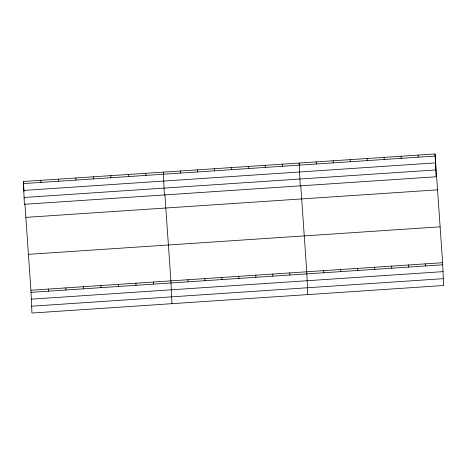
<?xml version="1.0" encoding="UTF-8"?>
<svg xmlns="http://www.w3.org/2000/svg" width="467" height="467" viewBox="0 0 467 467"><rect width="100%" height="100%" fill="white"/><g stroke="black" fill="none" stroke-linecap="round" stroke-linejoin="round"><path stroke-width="0.7" d="M435.051 153.964L436.085 176.771L24.383 204.295L23.35 181.488L435.051 153.964L442.617 262.705L443.65 285.512L31.949 313.036L30.915 290.229L24.914 204.003M23.443 183.589L435.145 156.066M23.759 190.425L435.454 162.901M24.074 197.465L435.775 169.941M25.848 217.371L437.544 189.847M28.417 254.34L440.118 226.822M30.915 290.229L442.617 262.705M31.009 292.33L442.71 264.807M31.324 299.16L443.02 271.636M31.639 306.2L443.341 278.676M299.382 165.861L299.189 163.047L300.223 185.854M300.754 185.562L306.755 271.788L307.788 294.595M163.473 174.244L163.327 172.13L164.361 194.937M164.892 194.646L170.893 280.865L171.926 303.678M23.35 181.488L23.595 185.008M23.694 186.415L24.033 191.336M24.424 196.969L24.523 198.376M425.63 263.837L425.729 265.939M418.064 155.102L418.163 157.204M408.648 264.976L408.742 267.077M401.083 156.235L401.176 158.336M391.667 266.108L391.76 268.21M384.102 157.373L384.195 159.475M374.686 267.247L374.779 269.348M367.12 158.506L367.214 160.607M357.699 268.379L357.798 270.481M350.133 159.644L350.232 161.745M340.717 269.517L340.817 271.619M333.152 160.776L333.251 162.878M323.736 270.65L323.829 272.751M316.171 161.915L316.264 164.016M289.773 272.921L289.867 275.022M282.208 164.18L282.302 166.281M272.786 274.059L272.886 276.16M265.221 165.318L265.32 167.419M255.805 275.191L255.898 277.293M248.24 166.45L248.333 168.552M238.824 276.33L238.917 278.431M231.258 167.589L231.352 169.69M221.843 277.462L221.936 279.564M214.277 168.721L214.371 170.823M204.855 278.595L204.955 280.702M197.29 169.86L197.389 171.961M187.874 279.733L187.973 281.834M180.309 170.992L180.408 173.094M153.398 282.039L153.491 284.14M145.832 173.298L145.926 175.399M135.897 283.206L135.996 285.308M128.332 174.471L128.431 176.573M118.402 284.38L118.495 286.481M110.837 175.639L110.93 177.74M100.907 285.547L101 287.649M93.342 176.806L93.435 178.908M83.406 286.715L83.5 288.816M75.841 177.98L75.934 180.081M65.911 287.888L66.005 289.989M58.346 179.147L58.439 181.249M48.41 289.055L48.51 291.157M40.845 180.32L40.944 182.422"/></g></svg>
